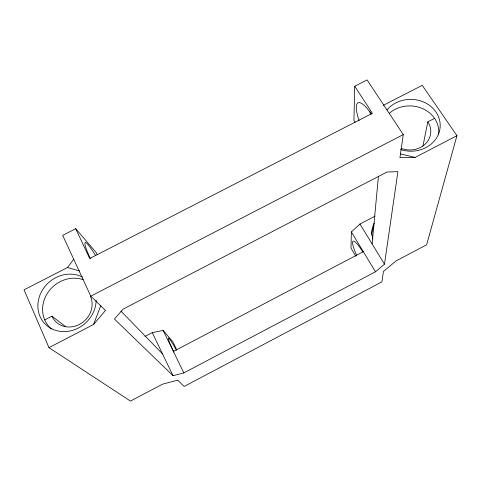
<?xml version="1.0" encoding="UTF-8"?>
<svg xmlns="http://www.w3.org/2000/svg" width="481" height="481" viewBox="0 0 481 481"><rect width="100%" height="100%" fill="white"/><g stroke="black" fill="none" stroke-linecap="round" stroke-linejoin="round"><path stroke-width="0.72" d="M375.18 216.089L359.956 224.044L351.37 231.944L351.004 248.13L355.898 256.289M383.333 105.321L422.24 85.341L456.95 135.684L415.097 157.431L399.933 157.654L403.282 134.59L367.087 79.918L354.719 86.237L353.932 120.418L355.128 122.282M372.102 243.903L378.403 176.575M384.481 264.159L397.907 171.627L387.019 172.018L123.082 309.145L114.424 319.035L173.028 375.691L183.856 372.913L375.469 271.789L384.481 264.159L359.956 224.044M422.955 146.116L427.789 121.855L434.559 118.356M456.95 135.684L426.635 244.787L395.989 260.961L383.411 271.524L381.914 281.866L184.163 386.453L177.663 380.17L162.56 384.151L130.477 401.082L48.972 347.649L24.05 289.827L67.52 267.502L73.737 259.187M48.972 347.649L93.548 324.489L100.818 305.633M93.548 324.489L105.513 310.419L90.765 296.164L62.692 235.347L75.697 228.703L96.326 252.711L97.294 254.75M173.382 351.461L363.305 251.677M144.997 336.435L152.255 332.642L163.119 330.429L172.745 341.63L176.665 349.633M44.715 319.907L51.948 316.167A21.795 19.643 -41.6 0 0 79.377 324.441A21.795 19.643 -41.6 0 0 90.404 296.284M90.765 296.164L403.282 134.59M400.715 154.004L415.097 157.431M67.52 267.502L79.563 270.959M51.948 316.167L65.572 326.653M120.935 311.081L162.542 353.95M354.719 86.237L372.396 113.3L89.7 258.531L75.697 228.703M351.37 231.944L375.469 271.789M163.119 330.429L183.856 372.913M152.255 332.642L173.028 375.691M370.544 114.003A30.339 8.363 63.8 0 1 369.787 111.454M386.922 110.023A29.413 25.92 1.2 0 1 425.763 103.054A29.413 25.92 1.2 0 1 437.349 136.55A29.413 25.92 1.2 0 1 400.601 149.555M51.473 328.956A29.972 27.014 -41.6 0 1 47.523 293.115A29.972 27.014 -41.6 0 1 83.255 279.683M359.073 120.665A30.369 7.876 63.7 0 1 358.014 102.808A30.369 7.876 63.7 0 1 371.44 114.171M90.35 258.592A31.091 3.433 61.9 0 1 85.197 242.544A31.091 3.433 61.9 0 1 95.46 255.327M372.925 238.925A21.765 20.094 5.3 0 1 374.35 223.142M389.201 113.384A28.974 25.601 1.4 0 1 422.462 108.544A28.974 25.601 1.4 0 1 438.54 134.842M173.96 352.104A21.104 1.593 62.7 0 1 168.374 337.993A21.104 1.593 62.7 0 1 176.443 350.288M356.764 255.537A20.767 3.704 61.9 0 1 353.072 241.203A20.767 3.704 61.9 0 1 362.848 251.996M427.789 121.855A21.068 18.615 1.4 0 1 425.511 143.795A21.068 18.615 1.4 0 1 401.124 148.31M96.158 300.102A30.441 27.375 -41.3 0 1 61.418 331.511A30.441 27.375 -41.3 0 1 39.929 295.136A30.441 27.375 -41.3 0 1 82.552 277.062M371.566 234.403A21.525 19.895 5.5 0 1 374.02 226.659"/></g></svg>
